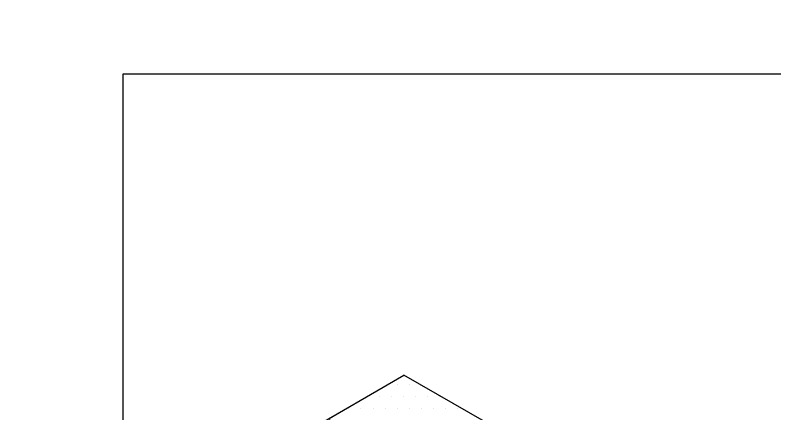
# Model space of a CAD drawing. Extents: x -1328 to 5679, y -4611 to 1603.
# Drawn here: x -1219 to -1134.6, y 1307.8 to 1352.2 of the extents above; entities that cross this region are included whole.
import ezdxf

# ---------------------------------------------------------------- set-up
doc = ezdxf.new("R2010")
doc.units = 0
doc.header["$MEASUREMENT"] = 0
for name, color, linetype, lineweight in [('.ATI-HATCH', 7, 'Continuous', 0), ('G-ANNO-TTLB', 7, 'Continuous', 0), ('TYVEK', 7, 'Continuous', 0)]:
    doc.layers.add(name, color=color, linetype=linetype, lineweight=lineweight)

# ---------------------------------------------------------------- blocks, each defined once
blk = doc.blocks.new('Block_254')
at = {"layer": '.ATI-HATCH'}
blk.add_open_spline([(-1175.818, 1312.097), (-1175.818, 1312.097), (-1184.218, 1307.237), (-1184.218, 1307.237), (-1184.218, 1307.237), (-1111.788, 1265.878), (-1111.788, 1265.878), (-1111.788, 1265.878), (-1111.068, 1275.124), (-1111.068, 1275.124), (-1111.068, 1275.124), (-1175.818, 1312.097), (-1175.818, 1312.097)], degree=3, knots=[0, 0, 0, 0, 1, 1, 1, 2, 2, 2, 3, 3, 3, 4, 4, 4, 4], dxfattribs=at)
at = {"layer": '.ATI-HATCH', "color": 8, "lineweight": 0, "true_color": 0x808080}
for points in [[(-1176.54, 1311.079), (-1176.54, 1311.079), (-1176.54, 1311.079), (-1176.54, 1311.079)], [(-1175.189, 1311.079), (-1175.189, 1311.079), (-1175.189, 1311.079), (-1175.189, 1311.079)], [(-1178.565, 1309.729), (-1178.565, 1309.729), (-1178.565, 1309.729), (-1178.565, 1309.729)], [(-1177.215, 1309.729), (-1177.215, 1309.729), (-1177.215, 1309.729), (-1177.215, 1309.729)], [(-1175.865, 1309.729), (-1175.865, 1309.729), (-1175.865, 1309.729), (-1175.865, 1309.729)], [(-1174.514, 1309.729), (-1174.514, 1309.729), (-1174.514, 1309.729), (-1174.514, 1309.729)], [(-1173.164, 1309.729), (-1173.164, 1309.729), (-1173.164, 1309.729), (-1173.164, 1309.729)], [(-1171.814, 1309.729), (-1171.814, 1309.729), (-1171.814, 1309.729), (-1171.814, 1309.729)], [(-1181.94, 1308.379), (-1181.94, 1308.379), (-1181.94, 1308.379), (-1181.94, 1308.379)], [(-1180.59, 1308.379), (-1180.59, 1308.379), (-1180.59, 1308.379), (-1180.59, 1308.379)], [(-1179.24, 1308.379), (-1179.24, 1308.379), (-1179.24, 1308.379), (-1179.24, 1308.379)], [(-1177.89, 1308.379), (-1177.89, 1308.379), (-1177.89, 1308.379), (-1177.89, 1308.379)], [(-1176.54, 1308.379), (-1176.54, 1308.379), (-1176.54, 1308.379), (-1176.54, 1308.379)], [(-1175.189, 1308.379), (-1175.189, 1308.379), (-1175.189, 1308.379), (-1175.189, 1308.379)], [(-1173.839, 1308.379), (-1173.839, 1308.379), (-1173.839, 1308.379), (-1173.839, 1308.379)], [(-1172.489, 1308.379), (-1172.489, 1308.379), (-1172.489, 1308.379), (-1172.489, 1308.379)], [(-1171.139, 1308.379), (-1171.139, 1308.379), (-1171.139, 1308.379), (-1171.139, 1308.379)], [(-1169.789, 1308.379), (-1169.789, 1308.379), (-1169.789, 1308.379), (-1169.789, 1308.379)]]:
    blk.add_open_spline(points, degree=3, dxfattribs=at)

msp = doc.modelspace()

# ---------------------------------------------------------------- hatches: boundary and pattern name
at = {"layer": 'G-ANNO-TTLB', "true_color": 0xff00ff, "transparency": 33554687}
h = msp.add_hatch(color=6, dxfattribs=at)
edge = h.paths.add_edge_path()
edge.add_spline(control_points=[(1625.998, -853.91), (1625.998, -853.91), (-1303.52, -853.91), (-1303.52, -853.91), (-1303.52, -853.91), (-1303.52, 1603.09), (-1303.52, 1603.09), (-1303.52, 1603.09), (1625.998, 1603.09), (1625.998, 1603.09), (1625.998, 1603.09), (1625.998, -853.91), (1625.998, -853.91)], knot_values=[0, 0, 0, 0, 1, 1, 1, 2, 2, 2, 3, 3, 3, 4, 4, 4, 4], degree=3, periodic=0)
edge = h.paths.add_edge_path()
edge.add_spline(control_points=[(-1294.52, 1594.09), (-1294.52, 1594.09), (-1294.52, -844.91), (-1294.52, -844.91), (-1294.52, -844.91), (1616.998, -844.91), (1616.998, -844.91), (1616.998, -844.91), (1616.998, 1594.09), (1616.998, 1594.09), (1616.998, 1594.09), (-1294.52, 1594.09), (-1294.52, 1594.09)], knot_values=[0, 0, 0, 0, 1, 1, 1, 2, 2, 2, 3, 3, 3, 4, 4, 4, 4], degree=3, periodic=0)
edge.add_line((-1294.52, 1594.09), (-1294.52, 1594.09))

# ---------------------------------------------------------------- linework, layer by layer
at = {"layer": 'G-ANNO-TTLB'}
for points in [[(1625.998, -853.91), (1625.998, -853.91), (-1303.52, -853.91), (-1303.52, -853.91), (-1303.52, -853.91), (-1303.52, 1603.09), (-1303.52, 1603.09), (-1303.52, 1603.09), (1625.998, 1603.09), (1625.998, 1603.09), (1625.998, 1603.09), (1625.998, -853.91), (1625.998, -853.91)], [(-1294.52, 1594.09), (-1294.52, 1594.09), (-1294.52, -844.91), (-1294.52, -844.91), (-1294.52, -844.91), (1616.998, -844.91), (1616.998, -844.91), (1616.998, -844.91), (1616.998, 1594.09), (1616.998, 1594.09), (1616.998, 1594.09), (-1294.52, 1594.09), (-1294.52, 1594.09)]]:
    msp.add_open_spline(points, degree=3, knots=[0, 0, 0, 0, 1, 1, 1, 2, 2, 2, 3, 3, 3, 4, 4, 4, 4], dxfattribs=at)
at = {"layer": 'TYVEK', "color": 4, "lineweight": 25, "true_color": 0x00ffff}
for p in [(-1192.617, 1302.378), (-1041.403, 1235.343)]:
    msp.add_line(p, (-1175.818, 1312.097), dxfattribs=at)
at = {"layer": 'TYVEK', "color": 18, "lineweight": 25, "true_color": 0x000000}
msp.add_lwpolyline([(-1207.014, 1345.621), (-946.286, 1345.621), (-946.286, 1171.746), (-1207.014, 1171.746)], close=True, dxfattribs=at)

# ---------------------------------------------------------------- block references
at = {"layer": '.ATI-HATCH'}
msp.add_blockref('Block_254', (0, 0), dxfattribs=at)

doc.saveas('drawing.dxf')
